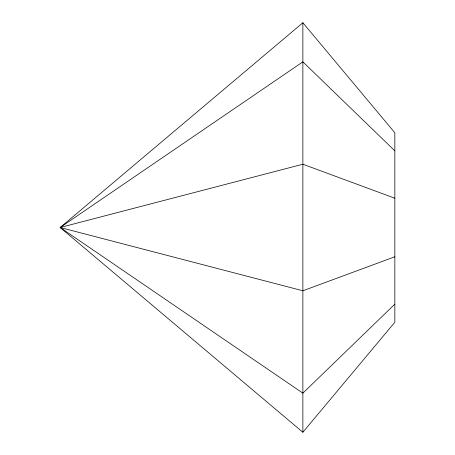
<?xml version="1.0" encoding="UTF-8"?>
<svg xmlns="http://www.w3.org/2000/svg" width="455" height="455" viewBox="0 0 455 455"><rect width="100%" height="100%" fill="white"/><g stroke="black" fill="none" stroke-linecap="round" stroke-linejoin="round"><path stroke-width="0.68" d="M302.871 432.25L394.843 322.237L394.843 132.763L302.871 22.75L60.157 227.5L302.871 432.25L302.871 22.75M394.843 304.145L302.871 393.148L60.157 227.5L302.871 61.852L394.843 150.855M394.843 256.774L302.871 290.773L60.157 227.5L302.871 164.227L394.843 198.226"/></g></svg>
